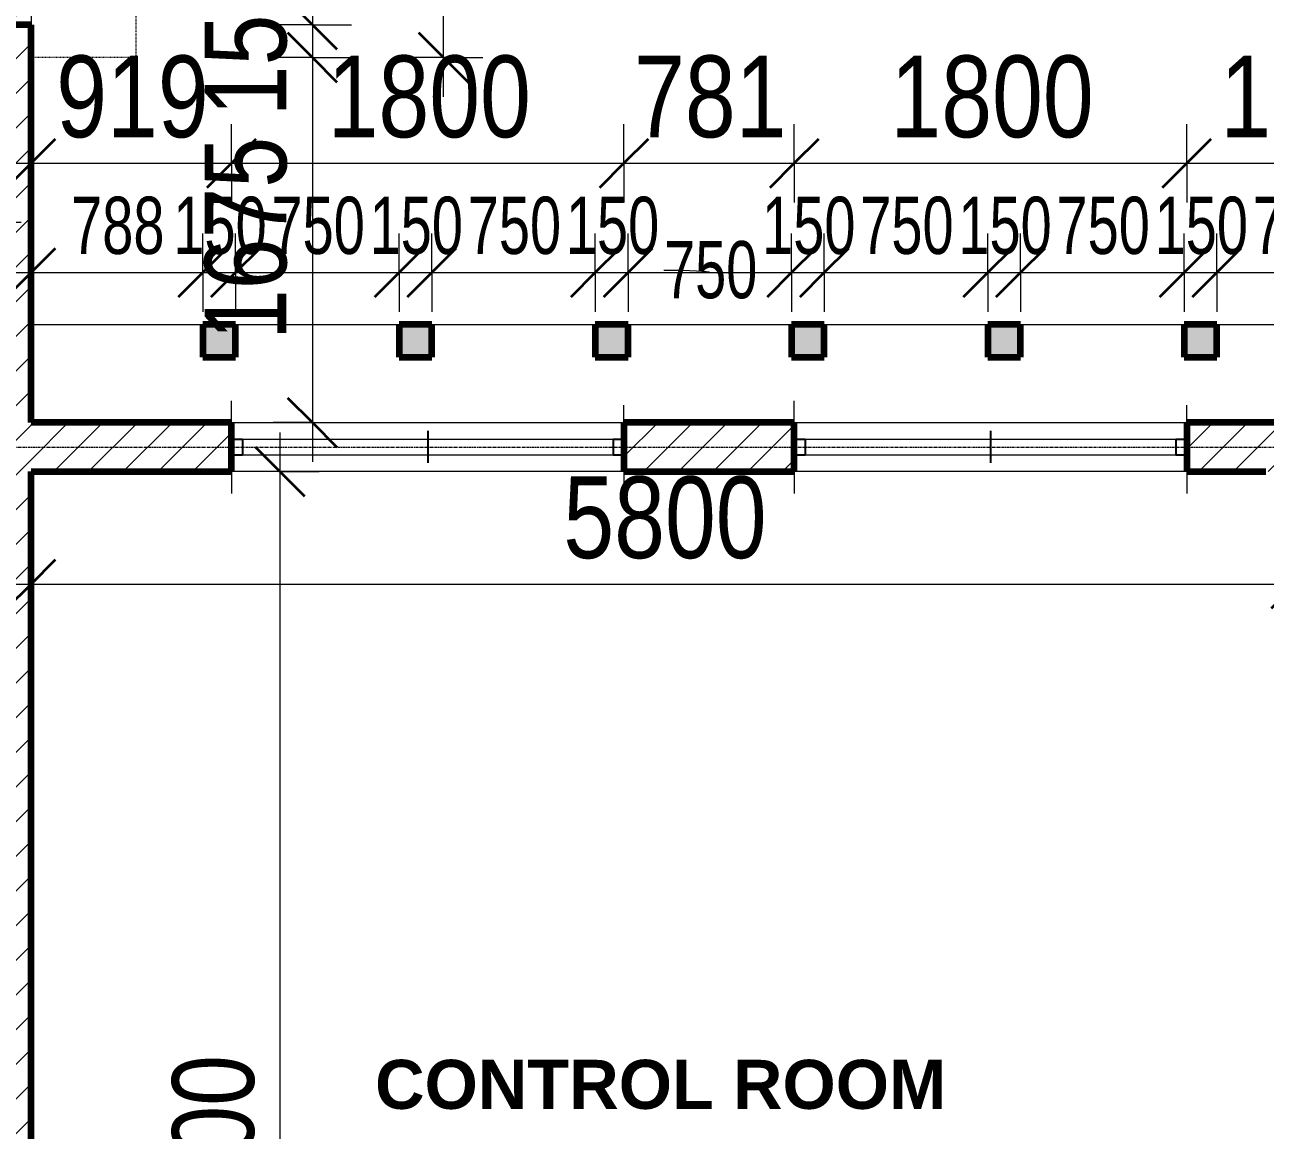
# Model space of a CAD drawing. Header units: millimetres. Extents: x -35190 to 411743, y -233114 to 23872.
# Drawn here: x 22245 to 27933, y 3288 to 8360 of the extents above; entities that cross this region are included whole.
import ezdxf

# ---------------------------------------------------------------- set-up
doc = ezdxf.new("R2010")
doc.units = ezdxf.units.MM
doc.linetypes.add('Aligning Line', pattern=[6.35, 3.175, -3.175])
doc.linetypes.add('Grid Line', pattern=[22.225, 12.7, -3.175, 3.175, -3.175])
for name, color, linetype, lineweight in [('A-ANNO-DIMS', 211, 'Continuous', 9), ('A-ANNO-DIMS-75', 211, 'Continuous', 9), ('A-AREA-IDEN', 2, 'Continuous', 9), ('A-DETL-THIN', 151, 'Continuous', 18), ('A-GLAZ', 151, 'Continuous', 18), ('A-WALL', 113, 'Continuous', 18), ('A-WALL-PATT', 111, 'Continuous', 18), ('S-GRID', 1, 'Continuous', 9)]:
    doc.layers.add(name, color=color, linetype=linetype, lineweight=lineweight)
doc.styles.add('Arial_3', font='arial.ttf', dxfattribs={"width": 0.8, "height": 375})
doc.styles.add('Arial_8', font='arial.ttf', dxfattribs={"width": 0.7, "height": 262.5})
doc.styles.add('Arial_B', font='arialbd.ttf', dxfattribs={"height": 225})
doc.dimstyles.new('main_4_5mm', dxfattribs={"dimscale": 304.8, "dimtxt": 382.597275, "dimasz": 0.738189, "dimexe": 0.590551, "dimexo": 0.0625, "dimgap": 0.024606, "dimtad": 1, "dimdec": 0, "dimzin": 0, "dimdsep": 46, "dimtxsty": 'Arial_3', "dimblk1": 'OBLIQUE', "dimblk2": 'OBLIQUE', "dimsah": 1, "dimcen": 0.09, "dimdle": 0.590551, "dimazin": 0, "dimtfac": 1, "dimtdec": 4, "dimtix": 1, "dimtmove": 0, "dimatfit": 3, "dimfxl": 0.590551, "dimfxlon": 1, "dimtvp": 1, "dimtolj": 1, "dimtzin": 0, "dimarcsym": 2})
doc.dimstyles.new('main_4_5mm_2', dxfattribs={"dimscale": 304.8, "dimtxt": 382.597275, "dimasz": 0.738189, "dimexe": 0.590551, "dimexo": 0.0625, "dimgap": 0.024606, "dimtad": 1, "dimdec": 0, "dimzin": 0, "dimdsep": 46, "dimtxsty": 'Arial_3', "dimblk1": 'OBLIQUE', "dimblk2": 'OBLIQUE', "dimsah": 1, "dimcen": 0.09, "dimdle": 0.590551, "dimazin": 0, "dimtfac": 1, "dimtdec": 4, "dimtix": 1, "dimtmove": 0, "dimatfit": 3, "dimfxl": 0.590551, "dimfxlon": 1, "dimtvp": 1, "dimtolj": 1, "dimtzin": 0, "dimarcsym": 2})
doc.dimstyles.new('small_3_5mm', dxfattribs={"dimscale": 304.8, "dimtxt": 267.818092, "dimasz": 0.738189, "dimexe": 0.590551, "dimexo": 0.0625, "dimgap": 0.024606, "dimtad": 1, "dimdec": 0, "dimzin": 0, "dimdsep": 46, "dimtxsty": 'Arial_8', "dimblk1": 'OBLIQUE', "dimblk2": 'OBLIQUE', "dimsah": 1, "dimcen": 0.09, "dimdle": 0.590551, "dimazin": 0, "dimtfac": 1, "dimtdec": 4, "dimtix": 1, "dimtmove": 0, "dimatfit": 3, "dimfxl": 0.590551, "dimfxlon": 1, "dimtvp": 1, "dimtolj": 1, "dimtzin": 0, "dimarcsym": 2})
doc.dimstyles.new('small_3_5mm_1', dxfattribs={"dimscale": 304.8, "dimtxt": 267.818092, "dimasz": 0.738189, "dimexe": 0.590551, "dimexo": 0.0625, "dimgap": 0.024606, "dimtad": 1, "dimdec": 0, "dimzin": 0, "dimdsep": 46, "dimtxsty": 'Arial_8', "dimblk1": 'OBLIQUE', "dimblk2": 'OBLIQUE', "dimsah": 1, "dimcen": 0.09, "dimdle": 0.590551, "dimazin": 0, "dimtfac": 1, "dimtdec": 4, "dimtix": 1, "dimtmove": 1, "dimatfit": 3, "dimfxl": 0.590551, "dimfxlon": 1, "dimtvp": 1, "dimtolj": 1, "dimtzin": 0, "dimarcsym": 2})
pattern_1 = [(45, (0, 0), (-79.5495, 79.5495), [])]

# ---------------------------------------------------------------- blocks, each defined once
blk = doc.blocks.new('Sliding - 2L - SL1_8 X 1_8-417365-GROUND FLOOR')
at = {"layer": 'A-GLAZ'}
for p, q in [((-573.8, 112.5), (-573.8, 212.5)), ((1226.2, 112.5), (1226.2, 212.5)), ((1176.2, 35), (-523.8, 35)), ((-523.8, -35), (1176.2, -35)), ((-573.8, -112.5), (-573.8, -192.5)), ((1226.2, -112.5), (1226.2, -212.5))]:
    blk.add_line(p, q, dxfattribs=at)
at = {"layer": 'A-GLAZ', "lineweight": 25}
for p, q in [((326.2, -75), (326.2, 72.5)), ((-523.8, 35), (-573.8, 35)), ((-523.8, -35), (-523.8, 35)), ((1226.2, 35), (1176.2, 35)), ((1176.2, -35), (1176.2, 35)), ((-573.8, -35), (-523.8, -35)), ((1176.2, -35), (1226.2, -35))]:
    blk.add_line(p, q, dxfattribs=at)
blk = doc.blocks.new('DIMBLOCK21-GROUND FLOOR')
at = {"layer": 'A-ANNO-DIMS-75', "transparency": 16777216}
for p, q in [((22273.9, 5793.4), (22273.9, 5973.4)), ((28073.9, 5793.4), (28073.9, 5973.4)), ((22093.9, 5793.4), (28253.9, 5793.4)), ((22273.9, 5793.4), (22273.9, 5613.4)), ((28073.9, 5793.4), (28073.9, 5613.4))]:
    blk.add_line(p, q, dxfattribs=at)
at = {"layer": 'A-ANNO-DIMS-75', "lineweight": 35, "transparency": 16777216}
for p, q in [((22273.9, 5793.4), (22386.4, 5905.9)), ((28073.9, 5793.4), (28186.4, 5905.9)), ((22273.9, 5793.4), (22161.4, 5680.9)), ((28073.9, 5793.4), (27961.4, 5680.9))]:
    blk.add_line(p, q, dxfattribs=at)
at = {"layer": 'A-ANNO-DIMS-75', "color": 0, "transparency": 16777216, "insert": (24714.8, 6287.7), "char_height": 375, "width": 1101.88, "attachment_point": 1, "line_spacing_factor": 0.941778, "style": 'Arial_3'}
blk.add_mtext('5800', dxfattribs=at)
blk = doc.blocks.new('_Oblique')
at = {"color": 0, "linetype": 'ByBlock', "lineweight": -2}
blk.add_line((-0.5, -0.5), (0.5, 0.5), dxfattribs=at)
blk = doc.blocks.new('DIMBLOCK23-GROUND FLOOR')
at = {"layer": 'A-ANNO-DIMS-75', "transparency": 16777216}
for p, q in [((23415.4, 6489.7), (23415.4, -170.3)), ((23415.4, 6309.7), (23235.4, 6309.7)), ((23415.4, 6309.7), (23595.4, 6309.7)), ((23415.4, 9.7), (23235.4, 9.7)), ((23415.4, 9.7), (23595.4, 9.7))]:
    blk.add_line(p, q, dxfattribs=at)
at = {"layer": 'A-ANNO-DIMS-75', "lineweight": 35, "transparency": 16777216}
for p, q in [((23415.4, 6309.7), (23302.9, 6422.2)), ((23415.4, 6309.7), (23527.9, 6197.2)), ((23415.4, 9.7), (23302.9, 122.2)), ((23415.4, 9.7), (23527.9, -102.8))]:
    blk.add_line(p, q, dxfattribs=at)
at = {"layer": 'A-ANNO-DIMS-75', "color": 0, "transparency": 16777216, "insert": (22921, 2700.6), "char_height": 375, "width": 1101.88, "attachment_point": 1, "rotation": 90, "line_spacing_factor": 0.941778, "style": 'Arial_3'}
blk.add_mtext('6300', dxfattribs=at)
blk = doc.blocks.new('DIMBLOCK264-GROUND FLOOR')
at = {"layer": 'A-ANNO-DIMS-75', "transparency": 16777216}
for p, q in [((21942.9, 7454.4), (21942.9, 7634.4)), ((22048.9, 7454.4), (22048.9, 7634.4)), ((21942.9, 7454.4), (22228.9, 7454.4)), ((21942.9, 7454.4), (21942.9, 7274.4)), ((22048.9, 7454.4), (22048.9, 7274.4))]:
    blk.add_line(p, q, dxfattribs=at)
at = {"layer": 'A-ANNO-DIMS-75', "lineweight": 35, "transparency": 16777216}
for p, q in [((21942.9, 7454.4), (22055.4, 7566.9)), ((22048.9, 7454.4), (22161.4, 7566.9)), ((21942.9, 7454.4), (21830.4, 7341.9)), ((22048.9, 7454.4), (21936.4, 7341.9))]:
    blk.add_line(p, q, dxfattribs=at)
at = {"layer": 'A-ANNO-DIMS-75', "color": 0, "transparency": 16777216, "insert": (21785.8, 7802.7), "char_height": 262.5, "width": 504.322, "attachment_point": 1, "line_spacing_factor": 0.941778, "style": 'Arial_8'}
blk.add_mtext('106', dxfattribs=at)
blk = doc.blocks.new('DIMBLOCK272-GROUND FLOOR')
at = {"layer": 'A-ANNO-DIMS-75', "transparency": 16777216}
for p, q in [((22273.9, 7724.3), (22273.9, 7904.3)), ((23192.9, 7724.3), (23192.9, 7904.3)), ((22093.9, 7724.3), (23192.9, 7724.3)), ((22273.9, 7724.3), (22273.9, 7544.3)), ((23192.9, 7724.3), (23192.9, 7544.3))]:
    blk.add_line(p, q, dxfattribs=at)
at = {"layer": 'A-ANNO-DIMS-75', "lineweight": 35, "transparency": 16777216}
for p, q in [((22273.9, 7724.3), (22386.4, 7836.8)), ((23192.9, 7724.3), (23305.4, 7836.8)), ((22273.9, 7724.3), (22161.4, 7611.8)), ((23192.9, 7724.3), (23080.4, 7611.8))]:
    blk.add_line(p, q, dxfattribs=at)
at = {"layer": 'A-ANNO-DIMS-75', "color": 0, "transparency": 16777216, "insert": (22389.1, 8218.6), "char_height": 375, "width": 826.41, "attachment_point": 1, "line_spacing_factor": 0.941778, "style": 'Arial_3'}
blk.add_mtext('919', dxfattribs=at)
blk = doc.blocks.new('DIMBLOCK273-GROUND FLOOR')
at = {"layer": 'A-ANNO-DIMS-75', "transparency": 16777216}
for p, q in [((23192.9, 7724.3), (23192.9, 7904.3)), ((24992.9, 7724.3), (24992.9, 7904.3)), ((23192.9, 7724.3), (24992.9, 7724.3)), ((23192.9, 7724.3), (23192.9, 7544.3)), ((24992.9, 7724.3), (24992.9, 7544.3))]:
    blk.add_line(p, q, dxfattribs=at)
at = {"layer": 'A-ANNO-DIMS-75', "lineweight": 35, "transparency": 16777216}
for p, q in [((23192.9, 7724.3), (23305.4, 7836.8)), ((24992.9, 7724.3), (25105.4, 7836.8)), ((23192.9, 7724.3), (23080.4, 7611.8)), ((24992.9, 7724.3), (24880.4, 7611.8))]:
    blk.add_line(p, q, dxfattribs=at)
at = {"layer": 'A-ANNO-DIMS-75', "color": 0, "transparency": 16777216, "insert": (23633.8, 8218.6), "char_height": 375, "width": 1101.88, "attachment_point": 1, "line_spacing_factor": 0.941778, "style": 'Arial_3'}
blk.add_mtext('1800', dxfattribs=at)
blk = doc.blocks.new('DIMBLOCK274-GROUND FLOOR')
at = {"layer": 'A-ANNO-DIMS-75', "transparency": 16777216}
for p, q in [((24992.9, 7724.3), (24992.9, 7904.3)), ((25773.9, 7724.3), (25773.9, 7904.3)), ((24992.9, 7724.3), (25773.9, 7724.3)), ((24992.9, 7724.3), (24992.9, 7544.3)), ((25773.9, 7724.3), (25773.9, 7544.3))]:
    blk.add_line(p, q, dxfattribs=at)
at = {"layer": 'A-ANNO-DIMS-75', "lineweight": 35, "transparency": 16777216}
for p, q in [((24992.9, 7724.3), (25105.4, 7836.8)), ((25773.9, 7724.3), (25886.4, 7836.8)), ((24992.9, 7724.3), (24880.4, 7611.8)), ((25773.9, 7724.3), (25661.4, 7611.8))]:
    blk.add_line(p, q, dxfattribs=at)
at = {"layer": 'A-ANNO-DIMS-75', "color": 0, "transparency": 16777216, "insert": (25039.1, 8218.6), "char_height": 375, "width": 826.41, "attachment_point": 1, "line_spacing_factor": 0.941778, "style": 'Arial_3'}
blk.add_mtext('781', dxfattribs=at)
blk = doc.blocks.new('DIMBLOCK275-GROUND FLOOR')
at = {"layer": 'A-ANNO-DIMS-75', "transparency": 16777216}
for p, q in [((25773.9, 7724.3), (25773.9, 7904.3)), ((27573.9, 7724.3), (27573.9, 7904.3)), ((25773.9, 7724.3), (27573.9, 7724.3)), ((25773.9, 7724.3), (25773.9, 7544.3)), ((27573.9, 7724.3), (27573.9, 7544.3))]:
    blk.add_line(p, q, dxfattribs=at)
at = {"layer": 'A-ANNO-DIMS-75', "lineweight": 35, "transparency": 16777216}
for p, q in [((25773.9, 7724.3), (25886.4, 7836.8)), ((27573.9, 7724.3), (27686.4, 7836.8)), ((25773.9, 7724.3), (25661.4, 7611.8)), ((27573.9, 7724.3), (27461.4, 7611.8))]:
    blk.add_line(p, q, dxfattribs=at)
at = {"layer": 'A-ANNO-DIMS-75', "color": 0, "transparency": 16777216, "insert": (26214.8, 8218.6), "char_height": 375, "width": 1101.88, "attachment_point": 1, "line_spacing_factor": 0.941778, "style": 'Arial_3'}
blk.add_mtext('1800', dxfattribs=at)
blk = doc.blocks.new('DIMBLOCK276-GROUND FLOOR')
at = {"layer": 'A-ANNO-DIMS-75', "transparency": 16777216}
for p, q in [((27573.9, 7724.3), (27573.9, 7904.3)), ((28798.9, 7724.3), (28798.9, 7904.3)), ((27573.9, 7724.3), (28798.9, 7724.3)), ((27573.9, 7724.3), (27573.9, 7544.3)), ((28798.9, 7724.3), (28798.9, 7544.3))]:
    blk.add_line(p, q, dxfattribs=at)
at = {"layer": 'A-ANNO-DIMS-75', "lineweight": 35, "transparency": 16777216}
for p, q in [((27573.9, 7724.3), (27686.4, 7836.8)), ((28798.9, 7724.3), (28911.4, 7836.8)), ((27573.9, 7724.3), (27461.4, 7611.8)), ((28798.9, 7724.3), (28686.4, 7611.8))]:
    blk.add_line(p, q, dxfattribs=at)
at = {"layer": 'A-ANNO-DIMS-75', "color": 0, "transparency": 16777216, "insert": (27727.3, 8218.6), "char_height": 375, "width": 1101.88, "attachment_point": 1, "line_spacing_factor": 0.941778, "style": 'Arial_3'}
blk.add_mtext('1225', dxfattribs=at)
blk = doc.blocks.new('DIMBLOCK483-GROUND FLOOR')
at = {"layer": 'A-ANNO-DIMS-75', "lineweight": 35, "transparency": 16777216}
for p, q in [((23564, 11659.7), (23451.5, 11772.2)), ((23564, 11659.7), (23676.5, 11547.2)), ((23564, 8359.7), (23451.5, 8472.2)), ((23564, 8359.7), (23676.5, 8247.2))]:
    blk.add_line(p, q, dxfattribs=at)
at = {"layer": 'A-ANNO-DIMS-75', "transparency": 16777216}
for p, q in [((23564, 11659.7), (23384, 11659.7)), ((23564, 11659.7), (23564, 8359.7)), ((23564, 11659.7), (23744, 11659.7)), ((23564, 8359.7), (23384, 8359.7)), ((23564, 8359.7), (23744, 8359.7))]:
    blk.add_line(p, q, dxfattribs=at)
at = {"layer": 'A-ANNO-DIMS-75', "color": 0, "transparency": 16777216, "insert": (23069.7, 9550.6), "char_height": 375, "width": 1101.88, "attachment_point": 1, "rotation": 90, "line_spacing_factor": 0.941778, "style": 'Arial_3'}
blk.add_mtext('3300', dxfattribs=at)
blk = doc.blocks.new('DIMBLOCK484-GROUND FLOOR')
at = {"layer": 'A-ANNO-DIMS-75', "lineweight": 35, "transparency": 16777216}
for p, q in [((23564, 8359.7), (23451.5, 8472.2)), ((23564, 8209.7), (23451.5, 8322.2)), ((23564, 8359.7), (23676.5, 8247.2)), ((23564, 8209.7), (23676.5, 8097.2))]:
    blk.add_line(p, q, dxfattribs=at)
at = {"layer": 'A-ANNO-DIMS-75', "transparency": 16777216}
for p, q in [((23564, 8359.7), (23384, 8359.7)), ((23564, 8359.7), (23564, 8209.7)), ((23564, 8359.7), (23744, 8359.7)), ((23564, 8209.7), (23384, 8209.7)), ((23564, 8209.7), (23744, 8209.7))]:
    blk.add_line(p, q, dxfattribs=at)
at = {"layer": 'A-ANNO-DIMS-75', "color": 0, "transparency": 16777216, "insert": (23069.7, 7940.3), "char_height": 375, "width": 826.41, "attachment_point": 1, "rotation": 90, "line_spacing_factor": 0.941778, "style": 'Arial_3'}
blk.add_mtext('150', dxfattribs=at)
blk = doc.blocks.new('DIMBLOCK485-GROUND FLOOR')
at = {"layer": 'A-ANNO-DIMS-75', "lineweight": 35, "transparency": 16777216}
for p, q in [((23564, 8209.7), (23451.5, 8322.2)), ((23564, 8209.7), (23676.5, 8097.2)), ((23564, 6534.7), (23451.5, 6647.2)), ((23564, 6534.7), (23676.5, 6422.2))]:
    blk.add_line(p, q, dxfattribs=at)
at = {"layer": 'A-ANNO-DIMS-75', "transparency": 16777216}
for p, q in [((23564, 8209.7), (23384, 8209.7)), ((23564, 8209.7), (23564, 6354.7)), ((23564, 8209.7), (23744, 8209.7)), ((23564, 6534.7), (23384, 6534.7)), ((23564, 6534.7), (23744, 6534.7))]:
    blk.add_line(p, q, dxfattribs=at)
at = {"layer": 'A-ANNO-DIMS-75', "color": 0, "transparency": 16777216, "insert": (23069.7, 6913.1), "char_height": 375, "width": 1101.88, "attachment_point": 1, "rotation": 90, "line_spacing_factor": 0.941778, "style": 'Arial_3'}
blk.add_mtext('1675', dxfattribs=at)
blk = doc.blocks.new('DIMBLOCK486-GROUND FLOOR')
at = {"layer": 'A-ANNO-DIMS-75', "transparency": 16777216}
for p, q in [((24165.4, 8029.7), (24165.4, 11989.7)), ((24165.4, 11809.7), (23985.4, 11809.7)), ((24165.4, 11809.7), (24345.4, 11809.7)), ((24165.4, 8209.7), (23985.4, 8209.7)), ((24165.4, 8209.7), (24345.4, 8209.7))]:
    blk.add_line(p, q, dxfattribs=at)
at = {"layer": 'A-ANNO-DIMS-75', "lineweight": 35, "transparency": 16777216}
for p, q in [((24165.4, 11809.7), (24052.9, 11922.2)), ((24165.4, 11809.7), (24277.9, 11697.2)), ((24165.4, 8209.7), (24052.9, 8322.2)), ((24165.4, 8209.7), (24277.9, 8097.2))]:
    blk.add_line(p, q, dxfattribs=at)
at = {"layer": 'A-ANNO-DIMS-75', "color": 0, "transparency": 16777216, "insert": (23671, 9550.6), "char_height": 375, "width": 1101.88, "attachment_point": 1, "rotation": 90, "line_spacing_factor": 0.941778, "style": 'Arial_3'}
blk.add_mtext('3600', dxfattribs=at)
blk = doc.blocks.new('DIMBLOCK487-GROUND FLOOR')
at = {"layer": 'A-ANNO-DIMS-75', "transparency": 16777216}
for p, q in [((22273.9, 7222.5), (22273.9, 7402.5)), ((23061.4, 7222.5), (23061.4, 7402.5)), ((22093.9, 7222.5), (23061.4, 7222.5)), ((22273.9, 7222.5), (22273.9, 7042.5)), ((23061.4, 7222.5), (23061.4, 7042.5))]:
    blk.add_line(p, q, dxfattribs=at)
at = {"layer": 'A-ANNO-DIMS-75', "lineweight": 35, "transparency": 16777216}
for p, q in [((22273.9, 7222.5), (22386.4, 7335)), ((23061.4, 7222.5), (23173.9, 7335)), ((22273.9, 7222.5), (22161.4, 7110)), ((23061.4, 7222.5), (22948.9, 7110))]:
    blk.add_line(p, q, dxfattribs=at)
at = {"layer": 'A-ANNO-DIMS-75', "color": 0, "transparency": 16777216, "insert": (22457.5, 7570.8), "char_height": 262.5, "width": 504.322, "attachment_point": 1, "line_spacing_factor": 0.941778, "style": 'Arial_8'}
blk.add_mtext('788', dxfattribs=at)
blk = doc.blocks.new('DIMBLOCK488-GROUND FLOOR')
at = {"layer": 'A-ANNO-DIMS-75', "transparency": 16777216}
for p, q in [((23061.4, 7222.5), (23061.4, 7402.5)), ((23211.4, 7222.5), (23211.4, 7402.5)), ((23061.4, 7222.5), (23211.4, 7222.5)), ((23061.4, 7222.5), (23061.4, 7042.5)), ((23211.4, 7222.5), (23211.4, 7042.5))]:
    blk.add_line(p, q, dxfattribs=at)
at = {"layer": 'A-ANNO-DIMS-75', "lineweight": 35, "transparency": 16777216}
for p, q in [((23061.4, 7222.5), (23173.9, 7335)), ((23211.4, 7222.5), (23323.9, 7335)), ((23061.4, 7222.5), (22948.9, 7110)), ((23211.4, 7222.5), (23098.9, 7110))]:
    blk.add_line(p, q, dxfattribs=at)
at = {"layer": 'A-ANNO-DIMS-75', "color": 0, "transparency": 16777216, "insert": (22926.3, 7570.8), "char_height": 262.5, "width": 504.322, "attachment_point": 1, "line_spacing_factor": 0.941778, "style": 'Arial_8'}
blk.add_mtext('150', dxfattribs=at)
blk = doc.blocks.new('DIMBLOCK489-GROUND FLOOR')
at = {"layer": 'A-ANNO-DIMS-75', "transparency": 16777216}
for p, q in [((23211.4, 7222.5), (23211.4, 7402.5)), ((23961.4, 7222.5), (23961.4, 7402.5)), ((23211.4, 7222.5), (23961.4, 7222.5)), ((23211.4, 7222.5), (23211.4, 7042.5)), ((23961.4, 7222.5), (23961.4, 7042.5))]:
    blk.add_line(p, q, dxfattribs=at)
at = {"layer": 'A-ANNO-DIMS-75', "lineweight": 35, "transparency": 16777216}
for p, q in [((23211.4, 7222.5), (23323.9, 7335)), ((23961.4, 7222.5), (24073.9, 7335)), ((23211.4, 7222.5), (23098.9, 7110)), ((23961.4, 7222.5), (23848.9, 7110))]:
    blk.add_line(p, q, dxfattribs=at)
at = {"layer": 'A-ANNO-DIMS-75', "color": 0, "transparency": 16777216, "insert": (23376.3, 7570.8), "char_height": 262.5, "width": 504.322, "attachment_point": 1, "line_spacing_factor": 0.941778, "style": 'Arial_8'}
blk.add_mtext('750', dxfattribs=at)
blk = doc.blocks.new('DIMBLOCK490-GROUND FLOOR')
at = {"layer": 'A-ANNO-DIMS-75', "transparency": 16777216}
for p, q in [((23961.4, 7222.5), (23961.4, 7402.5)), ((24111.4, 7222.5), (24111.4, 7402.5)), ((23961.4, 7222.5), (24111.4, 7222.5)), ((23961.4, 7222.5), (23961.4, 7042.5)), ((24111.4, 7222.5), (24111.4, 7042.5))]:
    blk.add_line(p, q, dxfattribs=at)
at = {"layer": 'A-ANNO-DIMS-75', "lineweight": 35, "transparency": 16777216}
for p, q in [((23961.4, 7222.5), (24073.9, 7335)), ((24111.4, 7222.5), (24223.9, 7335)), ((23961.4, 7222.5), (23848.9, 7110)), ((24111.4, 7222.5), (23998.9, 7110))]:
    blk.add_line(p, q, dxfattribs=at)
at = {"layer": 'A-ANNO-DIMS-75', "color": 0, "transparency": 16777216, "insert": (23826.3, 7570.8), "char_height": 262.5, "width": 504.322, "attachment_point": 1, "line_spacing_factor": 0.941778, "style": 'Arial_8'}
blk.add_mtext('150', dxfattribs=at)
blk = doc.blocks.new('DIMBLOCK491-GROUND FLOOR')
at = {"layer": 'A-ANNO-DIMS-75', "transparency": 16777216}
for p, q in [((24111.4, 7222.5), (24111.4, 7402.5)), ((24861.4, 7222.5), (24861.4, 7402.5)), ((24111.4, 7222.5), (24861.4, 7222.5)), ((24111.4, 7222.5), (24111.4, 7042.5)), ((24861.4, 7222.5), (24861.4, 7042.5))]:
    blk.add_line(p, q, dxfattribs=at)
at = {"layer": 'A-ANNO-DIMS-75', "lineweight": 35, "transparency": 16777216}
for p, q in [((24111.4, 7222.5), (24223.9, 7335)), ((24861.4, 7222.5), (24973.9, 7335)), ((24111.4, 7222.5), (23998.9, 7110)), ((24861.4, 7222.5), (24748.9, 7110))]:
    blk.add_line(p, q, dxfattribs=at)
at = {"layer": 'A-ANNO-DIMS-75', "color": 0, "transparency": 16777216, "insert": (24276.3, 7570.8), "char_height": 262.5, "width": 504.322, "attachment_point": 1, "line_spacing_factor": 0.941778, "style": 'Arial_8'}
blk.add_mtext('750', dxfattribs=at)
blk = doc.blocks.new('DIMBLOCK492-GROUND FLOOR')
at = {"layer": 'A-ANNO-DIMS-75', "transparency": 16777216}
for p, q in [((24861.4, 7222.5), (24861.4, 7402.5)), ((25011.4, 7222.5), (25011.4, 7402.5)), ((24861.4, 7222.5), (25011.4, 7222.5)), ((24861.4, 7222.5), (24861.4, 7042.5)), ((25011.4, 7222.5), (25011.4, 7042.5))]:
    blk.add_line(p, q, dxfattribs=at)
at = {"layer": 'A-ANNO-DIMS-75', "lineweight": 35, "transparency": 16777216}
for p, q in [((24861.4, 7222.5), (24973.9, 7335)), ((25011.4, 7222.5), (25123.9, 7335)), ((24861.4, 7222.5), (24748.9, 7110)), ((25011.4, 7222.5), (24898.9, 7110))]:
    blk.add_line(p, q, dxfattribs=at)
at = {"layer": 'A-ANNO-DIMS-75', "color": 0, "transparency": 16777216, "insert": (24726.3, 7570.8), "char_height": 262.5, "width": 504.322, "attachment_point": 1, "line_spacing_factor": 0.941778, "style": 'Arial_8'}
blk.add_mtext('150', dxfattribs=at)
blk = doc.blocks.new('DIMBLOCK493-GROUND FLOOR')
at = {"layer": 'A-ANNO-DIMS-75', "transparency": 16777216}
for p, q in [((25011.4, 7222.5), (25011.4, 7402.5)), ((25761.4, 7222.5), (25761.4, 7402.5)), ((25011.4, 7222.5), (25761.4, 7222.5)), ((25011.4, 7222.5), (25011.4, 7042.5)), ((25761.4, 7222.5), (25761.4, 7042.5))]:
    blk.add_line(p, q, dxfattribs=at)
at = {"layer": 'A-ANNO-DIMS-75', "lineweight": 35, "transparency": 16777216}
for p, q in [((25011.4, 7222.5), (25123.9, 7335)), ((25761.4, 7222.5), (25873.9, 7335)), ((25011.4, 7222.5), (24898.9, 7110)), ((25761.4, 7222.5), (25648.9, 7110))]:
    blk.add_line(p, q, dxfattribs=at)
at = {"layer": 'A-ANNO-DIMS-75', "transparency": 16777216}
blk.add_ellipse((25176.3, 7222.5), major_axis=(210.1, 0), ratio=0.048652, start_param=0, end_param=1.570796, dxfattribs=at)
at = {"layer": 'A-ANNO-DIMS-75', "color": 0, "transparency": 16777216, "insert": (25176.3, 7367.5), "char_height": 262.5, "width": 504.322, "attachment_point": 1, "line_spacing_factor": 0.941778, "style": 'Arial_8'}
blk.add_mtext('750', dxfattribs=at)
blk = doc.blocks.new('DIMBLOCK494-GROUND FLOOR')
at = {"layer": 'A-ANNO-DIMS-75', "transparency": 16777216}
for p, q in [((25761.4, 7222.5), (25761.4, 7402.5)), ((25911.4, 7222.5), (25911.4, 7402.5)), ((25761.4, 7222.5), (25911.4, 7222.5)), ((25761.4, 7222.5), (25761.4, 7042.5)), ((25911.4, 7222.5), (25911.4, 7042.5))]:
    blk.add_line(p, q, dxfattribs=at)
at = {"layer": 'A-ANNO-DIMS-75', "lineweight": 35, "transparency": 16777216}
for p, q in [((25761.4, 7222.5), (25873.9, 7335)), ((25911.4, 7222.5), (26023.9, 7335)), ((25761.4, 7222.5), (25648.9, 7110)), ((25911.4, 7222.5), (25798.9, 7110))]:
    blk.add_line(p, q, dxfattribs=at)
at = {"layer": 'A-ANNO-DIMS-75', "color": 0, "transparency": 16777216, "insert": (25626.3, 7570.8), "char_height": 262.5, "width": 504.322, "attachment_point": 1, "line_spacing_factor": 0.941778, "style": 'Arial_8'}
blk.add_mtext('150', dxfattribs=at)
blk = doc.blocks.new('DIMBLOCK495-GROUND FLOOR')
at = {"layer": 'A-ANNO-DIMS-75', "transparency": 16777216}
for p, q in [((25911.4, 7222.5), (25911.4, 7402.5)), ((26661.4, 7222.5), (26661.4, 7402.5)), ((25911.4, 7222.5), (26661.4, 7222.5)), ((25911.4, 7222.5), (25911.4, 7042.5)), ((26661.4, 7222.5), (26661.4, 7042.5))]:
    blk.add_line(p, q, dxfattribs=at)
at = {"layer": 'A-ANNO-DIMS-75', "lineweight": 35, "transparency": 16777216}
for p, q in [((25911.4, 7222.5), (26023.9, 7335)), ((26661.4, 7222.5), (26773.9, 7335)), ((25911.4, 7222.5), (25798.9, 7110)), ((26661.4, 7222.5), (26548.9, 7110))]:
    blk.add_line(p, q, dxfattribs=at)
at = {"layer": 'A-ANNO-DIMS-75', "color": 0, "transparency": 16777216, "insert": (26076.3, 7570.8), "char_height": 262.5, "width": 504.322, "attachment_point": 1, "line_spacing_factor": 0.941778, "style": 'Arial_8'}
blk.add_mtext('750', dxfattribs=at)
blk = doc.blocks.new('DIMBLOCK496-GROUND FLOOR')
at = {"layer": 'A-ANNO-DIMS-75', "transparency": 16777216}
for p, q in [((26661.4, 7222.5), (26661.4, 7402.5)), ((26811.4, 7222.5), (26811.4, 7402.5)), ((26661.4, 7222.5), (26811.4, 7222.5)), ((26661.4, 7222.5), (26661.4, 7042.5)), ((26811.4, 7222.5), (26811.4, 7042.5))]:
    blk.add_line(p, q, dxfattribs=at)
at = {"layer": 'A-ANNO-DIMS-75', "lineweight": 35, "transparency": 16777216}
for p, q in [((26661.4, 7222.5), (26773.9, 7335)), ((26811.4, 7222.5), (26923.9, 7335)), ((26661.4, 7222.5), (26548.9, 7110)), ((26811.4, 7222.5), (26698.9, 7110))]:
    blk.add_line(p, q, dxfattribs=at)
at = {"layer": 'A-ANNO-DIMS-75', "color": 0, "transparency": 16777216, "insert": (26526.3, 7570.8), "char_height": 262.5, "width": 504.322, "attachment_point": 1, "line_spacing_factor": 0.941778, "style": 'Arial_8'}
blk.add_mtext('150', dxfattribs=at)
blk = doc.blocks.new('DIMBLOCK497-GROUND FLOOR')
at = {"layer": 'A-ANNO-DIMS-75', "transparency": 16777216}
for p, q in [((26811.4, 7222.5), (26811.4, 7402.5)), ((27561.4, 7222.5), (27561.4, 7402.5)), ((26811.4, 7222.5), (27561.4, 7222.5)), ((26811.4, 7222.5), (26811.4, 7042.5)), ((27561.4, 7222.5), (27561.4, 7042.5))]:
    blk.add_line(p, q, dxfattribs=at)
at = {"layer": 'A-ANNO-DIMS-75', "lineweight": 35, "transparency": 16777216}
for p, q in [((26811.4, 7222.5), (26923.9, 7335)), ((27561.4, 7222.5), (27673.9, 7335)), ((26811.4, 7222.5), (26698.9, 7110)), ((27561.4, 7222.5), (27448.9, 7110))]:
    blk.add_line(p, q, dxfattribs=at)
at = {"layer": 'A-ANNO-DIMS-75', "color": 0, "transparency": 16777216, "insert": (26976.3, 7570.8), "char_height": 262.5, "width": 504.322, "attachment_point": 1, "line_spacing_factor": 0.941778, "style": 'Arial_8'}
blk.add_mtext('750', dxfattribs=at)
blk = doc.blocks.new('DIMBLOCK498-GROUND FLOOR')
at = {"layer": 'A-ANNO-DIMS-75', "transparency": 16777216}
for p, q in [((27561.4, 7222.5), (27561.4, 7402.5)), ((27711.4, 7222.5), (27711.4, 7402.5)), ((27561.4, 7222.5), (27711.4, 7222.5)), ((27561.4, 7222.5), (27561.4, 7042.5)), ((27711.4, 7222.5), (27711.4, 7042.5))]:
    blk.add_line(p, q, dxfattribs=at)
at = {"layer": 'A-ANNO-DIMS-75', "lineweight": 35, "transparency": 16777216}
for p, q in [((27561.4, 7222.5), (27673.9, 7335)), ((27711.4, 7222.5), (27823.9, 7335)), ((27561.4, 7222.5), (27448.9, 7110)), ((27711.4, 7222.5), (27598.9, 7110))]:
    blk.add_line(p, q, dxfattribs=at)
at = {"layer": 'A-ANNO-DIMS-75', "color": 0, "transparency": 16777216, "insert": (27426.3, 7570.8), "char_height": 262.5, "width": 504.322, "attachment_point": 1, "line_spacing_factor": 0.941778, "style": 'Arial_8'}
blk.add_mtext('150', dxfattribs=at)
blk = doc.blocks.new('DIMBLOCK499-GROUND FLOOR')
at = {"layer": 'A-ANNO-DIMS-75', "transparency": 16777216}
for p, q in [((27711.4, 7222.5), (27711.4, 7402.5)), ((28461.4, 7222.5), (28461.4, 7402.5)), ((27711.4, 7222.5), (28461.4, 7222.5)), ((27711.4, 7222.5), (27711.4, 7042.5)), ((28461.4, 7222.5), (28461.4, 7042.5))]:
    blk.add_line(p, q, dxfattribs=at)
at = {"layer": 'A-ANNO-DIMS-75', "lineweight": 35, "transparency": 16777216}
for p, q in [((27711.4, 7222.5), (27823.9, 7335)), ((28461.4, 7222.5), (28573.9, 7335)), ((27711.4, 7222.5), (27598.9, 7110)), ((28461.4, 7222.5), (28348.9, 7110))]:
    blk.add_line(p, q, dxfattribs=at)
at = {"layer": 'A-ANNO-DIMS-75', "color": 0, "transparency": 16777216, "insert": (27876.3, 7570.8), "char_height": 262.5, "width": 504.322, "attachment_point": 1, "line_spacing_factor": 0.941778, "style": 'Arial_8'}
blk.add_mtext('750', dxfattribs=at)
blk = doc.blocks.new('DIMBLOCK510-GROUND FLOOR')
at = {"layer": 'A-ANNO-DIMS-75', "transparency": 16777216}
for p, q in [((21073.9, 8474.3), (21073.9, 8654.3)), ((22273.9, 8474.3), (22273.9, 8654.3)), ((21073.9, 8474.3), (22453.9, 8474.3)), ((21073.9, 8474.3), (21073.9, 8294.3)), ((22273.9, 8474.3), (22273.9, 8294.3))]:
    blk.add_line(p, q, dxfattribs=at)
at = {"layer": 'A-ANNO-DIMS-75', "lineweight": 35, "transparency": 16777216}
for p, q in [((21073.9, 8474.3), (21186.4, 8586.8)), ((22273.9, 8474.3), (22386.4, 8586.8)), ((21073.9, 8474.3), (20961.4, 8361.8)), ((22273.9, 8474.3), (22161.4, 8361.8))]:
    blk.add_line(p, q, dxfattribs=at)
at = {"layer": 'A-ANNO-DIMS-75', "color": 0, "transparency": 16777216, "insert": (21393.7, 8822.5), "char_height": 262.5, "width": 672.429, "attachment_point": 1, "line_spacing_factor": 0.941778, "style": 'Arial_8'}
blk.add_mtext('1200', dxfattribs=at)

msp = doc.modelspace()

# ---------------------------------------------------------------- hatches: boundary and pattern name
at = {"layer": 'A-WALL-PATT'}
h = msp.add_hatch(dxfattribs=at)
h.set_pattern_fill('FP_1', color=256, style=0, pattern_type=2)
h.set_pattern_definition(pattern_1)
h.paths.add_polyline_path([(22048.9, 7334.7), (22273.9, 7334.7), (22273.9, 8359.7), (22048.9, 8359.7), (22048.9, 8134.7)])
h = msp.add_hatch(dxfattribs=at)
h.set_pattern_fill('FP_1', color=256, style=0, pattern_type=2)
h.set_pattern_definition(pattern_1)
h.paths.add_polyline_path([(22273.9, -215.3), (22273.9, 7334.7), (22048.9, 7334.7), (22048.9, -215.3)])
for points in [[(23211.4, 6834.7), (23211.4, 6984.7), (23061.4, 6984.7), (23061.4, 6834.7)], [(24111.4, 6834.7), (24111.4, 6984.7), (23961.4, 6984.7), (23961.4, 6834.7)], [(25011.4, 6834.7), (25011.4, 6984.7), (24861.4, 6984.7), (24861.4, 6834.7)], [(25911.4, 6834.7), (25911.4, 6984.7), (25761.4, 6984.7), (25761.4, 6834.7)], [(26811.4, 6834.7), (26811.4, 6984.7), (26661.4, 6984.7), (26661.4, 6834.7)], [(27711.4, 6834.7), (27711.4, 6984.7), (27561.4, 6984.7), (27561.4, 6834.7)]]:
    msp.add_hatch(color=1, dxfattribs=at).paths.add_polyline_path(points)
h = msp.add_hatch(dxfattribs=at)
h.set_pattern_fill('FP_1', color=256, style=0, pattern_type=2)
h.set_pattern_definition(pattern_1)
h.paths.add_polyline_path([(22402.8, 6309.7), (23192.9, 6309.7), (23192.9, 6534.7), (22273.9, 6534.7), (22273.9, 6309.7)])
h.paths.add_polyline_path([(25322.2, 6309.7), (25773.9, 6309.7), (25773.9, 6534.7), (24992.9, 6534.7), (24992.9, 6309.7)])
h.paths.add_polyline_path([(27936.4, 6309.7), (28798.9, 6309.7), (28798.9, 6534.7), (27573.9, 6534.7), (27573.9, 6309.7)])
h.paths.add_polyline_path([(30973.9, 6309.7), (30973.9, 6534.7), (30298.9, 6534.7), (30298.9, 6309.7)])

# ---------------------------------------------------------------- linework, layer by layer
at = {"layer": 'A-DETL-THIN', "linetype": 'Aligning Line'}
for p, q in [((22753.9, 11809.7), (22753.9, 8209.7)), ((22753.9, 8209.7), (22273.9, 8209.7))]:
    msp.add_line(p, q, dxfattribs=at)
at = {"layer": 'A-DETL-THIN'}
msp.add_line((22273.9, 6984.7), (31198.9, 6984.7), dxfattribs=at)
at = {"layer": 'A-WALL', "lineweight": 140}
for p, q in [((22273.9, 8359.7), (21073.9, 8359.7)), ((22273.9, 6534.7), (22273.9, 8359.7)), ((23211.4, 6984.7), (23061.4, 6984.7)), ((23061.4, 6984.7), (23061.4, 6834.7)), ((23211.4, 6834.7), (23211.4, 6984.7)), ((24111.4, 6984.7), (23961.4, 6984.7)), ((23961.4, 6984.7), (23961.4, 6834.7)), ((24111.4, 6834.7), (24111.4, 6984.7)), ((25011.4, 6984.7), (24861.4, 6984.7)), ((24861.4, 6984.7), (24861.4, 6834.7)), ((25011.4, 6834.7), (25011.4, 6984.7)), ((25911.4, 6984.7), (25761.4, 6984.7)), ((25761.4, 6984.7), (25761.4, 6834.7)), ((25911.4, 6834.7), (25911.4, 6984.7)), ((26811.4, 6984.7), (26661.4, 6984.7)), ((26661.4, 6984.7), (26661.4, 6834.7)), ((26811.4, 6834.7), (26811.4, 6984.7)), ((27711.4, 6984.7), (27561.4, 6984.7)), ((27561.4, 6984.7), (27561.4, 6834.7)), ((27711.4, 6834.7), (27711.4, 6984.7)), ((23061.4, 6834.7), (23211.4, 6834.7)), ((23961.4, 6834.7), (24111.4, 6834.7)), ((24861.4, 6834.7), (25011.4, 6834.7)), ((25761.4, 6834.7), (25911.4, 6834.7)), ((26661.4, 6834.7), (26811.4, 6834.7)), ((27561.4, 6834.7), (27711.4, 6834.7)), ((23192.9, 6534.7), (22273.9, 6534.7)), ((23192.9, 6309.7), (23192.9, 6534.7)), ((25773.9, 6534.7), (24992.9, 6534.7)), ((24992.9, 6534.7), (24992.9, 6309.7)), ((25773.9, 6309.7), (25773.9, 6534.7)), ((28798.9, 6534.7), (27573.9, 6534.7)), ((27573.9, 6534.7), (27573.9, 6309.7)), ((22273.9, 9.7), (22273.9, 6309.7)), ((22273.9, 6309.7), (23192.9, 6309.7)), ((24992.9, 6309.7), (25773.9, 6309.7)), ((27573.9, 6309.7), (27936.4, 6309.7))]:
    msp.add_line(p, q, dxfattribs=at)
at = {"layer": 'A-WALL'}
for p, q in [((23192.9, 6534.7), (24992.9, 6534.7)), ((25773.9, 6534.7), (27573.9, 6534.7)), ((24992.9, 6309.7), (23192.9, 6309.7)), ((27573.9, 6309.7), (25773.9, 6309.7))]:
    msp.add_line(p, q, dxfattribs=at)
at = {"layer": 'S-GRID', "linetype": 'Grid Line'}
msp.add_line((-16035.3, 6422.2), (47071.4, 6422.2), dxfattribs=at)

# ---------------------------------------------------------------- block references
at = {"layer": 'A-GLAZ', "rotation": 180}
for p in [(24419.1, 6422.2), (27000.1, 6422.2)]:
    msp.add_blockref('Sliding - 2L - SL1_8 X 1_8-417365-GROUND FLOOR', p, dxfattribs=at)

# ---------------------------------------------------------------- texts
at = {"layer": 'A-AREA-IDEN', "insert": (23851.5, 3610.8), "char_height": 225, "width": 3210.758, "attachment_point": 1, "style": 'Arial_B'}
msp.add_mtext('CONTROL ROOM', dxfattribs=at)

# ---------------------------------------------------------------- dimensions: what is measured, and where the dimension line sits
at = {"layer": 'A-ANNO-DIMS'}
for base, p1, p2, dimstyle, override, picture, middle in [((24165.4, 11809.7), (23985.4, 8209.7), (23985.4, 11809.7), 'main_4_5mm_2', {"dimpost": '<>', "dimfxl": 3600}, 'DIMBLOCK486-GROUND FLOOR', (23966.3, 10009.7)), ((23564, 8359.7), (23384, 11659.7), (23384, 8359.7), 'main_4_5mm_2', {"dimpost": '<>', "dimfxl": 3300}, 'DIMBLOCK483-GROUND FLOOR', (23364.9, 10009.7)), ((23564, 8209.7), (23384, 8359.7), (23384, 8209.7), 'main_4_5mm_2', {"dimpost": '<>', "dimfxl": 150}, 'DIMBLOCK484-GROUND FLOOR', (23365, 8284.7)), ((23564, 6534.7), (23384, 8209.7), (23744, 6534.7), 'main_4_5mm_2', {"dimpost": '<>', "dimfxl": 1713.249836}, 'DIMBLOCK485-GROUND FLOOR', (23365, 7372.2)), ((23415.4, 9.7), (23595.4, 6309.7), (23595.4, 9.7), 'main_4_5mm', {"dimpost": '<>', "dimfxl": 6300}, 'DIMBLOCK23-GROUND FLOOR', (23216.3, 3159.7))]:
    dim = msp.add_linear_dim(base=base, p1=p1, p2=p2, angle=90, dimstyle=dimstyle, override=override, dxfattribs=at)
    dim.commit()
    dim.dimension.update_dxf_attribs({"geometry": picture, "text_midpoint": middle})
for base, p1, p2, dimstyle, override, picture, middle in [((22273.9, 8474.3), (21073.9, 8654.3), (22273.9, 8294.3), 'small_3_5mm', {"dimpost": '<>', "dimfxl": 1252.836781}, 'DIMBLOCK510-GROUND FLOOR', (21673.9, 8615.8)), ((23192.9, 7724.3), (22273.9, 7904.3), (23192.9, 7544.3), 'main_4_5mm', {"dimpost": '<>', "dimfxl": 986.995947}, 'DIMBLOCK272-GROUND FLOOR', (22733.4, 7923.2)), ((24992.9, 7724.3), (23192.9, 7544.3), (24992.9, 7544.3), 'main_4_5mm', {"dimpost": '<>', "dimfxl": 1800}, 'DIMBLOCK273-GROUND FLOOR', (24092.9, 7923.2)), ((25773.9, 7724.3), (24992.9, 7544.3), (25773.9, 7544.3), 'main_4_5mm', {"dimpost": '<>', "dimfxl": 781}, 'DIMBLOCK274-GROUND FLOOR', (25383.4, 7923.2)), ((27573.9, 7724.3), (25773.9, 7544.3), (27573.9, 7544.3), 'main_4_5mm', {"dimpost": '<>', "dimfxl": 1800}, 'DIMBLOCK275-GROUND FLOOR', (26673.9, 7923.2)), ((28798.9, 7724.3), (27573.9, 7544.3), (28798.9, 7544.3), 'main_4_5mm', {"dimpost": '<>', "dimfxl": 1225}, 'DIMBLOCK276-GROUND FLOOR', (28186.4, 7923.2)), ((22048.9, 7454.4), (21942.9, 7274.4), (22048.9, 7634.4), 'small_3_5mm', {"dimpost": '<>', "dimfxl": 375.281228}, 'DIMBLOCK264-GROUND FLOOR', (21995.9, 7596)), ((23061.4050254, 7222.4759009), (22273.9050254, 7402.4759009), (23061.4050254, 7042.4759009), 'small_3_5mm', {"dimpost": '<>', "dimfxl": 865.884663}, 'DIMBLOCK487-GROUND FLOOR', (22667.6550254, 7364.0013109)), ((23211.4, 7222.5), (23061.4, 7042.5), (23211.4, 7042.5), 'small_3_5mm', {"dimpost": '<>', "dimfxl": 150}, 'DIMBLOCK488-GROUND FLOOR', (23136.4, 7364)), ((23961.4, 7222.5), (23211.4, 7042.5), (23961.4, 7042.5), 'small_3_5mm', {"dimpost": '<>', "dimfxl": 750}, 'DIMBLOCK489-GROUND FLOOR', (23586.4, 7364)), ((24111.4, 7222.5), (23961.4, 7042.5), (24111.4, 7042.5), 'small_3_5mm', {"dimpost": '<>', "dimfxl": 150}, 'DIMBLOCK490-GROUND FLOOR', (24036.4, 7364)), ((24861.4, 7222.5), (24111.4, 7042.5), (24861.4, 7042.5), 'small_3_5mm', {"dimpost": '<>', "dimfxl": 750}, 'DIMBLOCK491-GROUND FLOOR', (24486.4, 7364)), ((25011.4, 7222.5), (24861.4, 7042.5), (25011.4, 7042.5), 'small_3_5mm', {"dimpost": '<>', "dimfxl": 150}, 'DIMBLOCK492-GROUND FLOOR', (24936.4, 7364)), ((25911.4, 7222.5), (25761.4, 7042.5), (25911.4, 7042.5), 'small_3_5mm', {"dimpost": '<>', "dimfxl": 150}, 'DIMBLOCK494-GROUND FLOOR', (25836.4, 7364)), ((26661.4, 7222.5), (25911.4, 7042.5), (26661.4, 7042.5), 'small_3_5mm', {"dimpost": '<>', "dimfxl": 750}, 'DIMBLOCK495-GROUND FLOOR', (26286.4, 7364)), ((26811.4, 7222.5), (26661.4, 7042.5), (26811.4, 7042.5), 'small_3_5mm', {"dimpost": '<>', "dimfxl": 150}, 'DIMBLOCK496-GROUND FLOOR', (26736.4, 7364)), ((27561.4, 7222.5), (26811.4, 7042.5), (27561.4, 7042.5), 'small_3_5mm', {"dimpost": '<>', "dimfxl": 750}, 'DIMBLOCK497-GROUND FLOOR', (27186.4, 7364)), ((27711.4, 7222.5), (27561.4, 7042.5), (27711.4, 7042.5), 'small_3_5mm', {"dimpost": '<>', "dimfxl": 150}, 'DIMBLOCK498-GROUND FLOOR', (27636.4, 7364)), ((28461.4, 7222.5), (27711.4, 7042.5), (28461.4, 7042.5), 'small_3_5mm', {"dimpost": '<>', "dimfxl": 750}, 'DIMBLOCK499-GROUND FLOOR', (28086.4, 7364)), ((28073.9, 5793.4), (22273.9, 5973.4), (28073.9, 5973.4), 'main_4_5mm', {"dimpost": '<>', "dimfxl": 5800}, 'DIMBLOCK21-GROUND FLOOR', (25173.9, 5992.4))]:
    dim = msp.add_linear_dim(base=base, p1=p1, p2=p2, dimstyle=dimstyle, override=override, dxfattribs=at)
    dim.commit()
    dim.dimension.update_dxf_attribs({"geometry": picture, "text_midpoint": middle})
dim = msp.add_linear_dim(base=(25761.4, 7222.5), p1=(25011.4, 7042.5), p2=(25761.4, 7042.5), dimstyle='small_3_5mm_1', override={"dimpost": '<>', "dimfxl": 750}, dxfattribs=at)
dim.commit()
dim.dimension.update_dxf_attribs({"geometry": 'DIMBLOCK493-GROUND FLOOR', "text_midpoint": (25428.4, 7192.5), "dimtype": 160})

doc.saveas('drawing.dxf')
